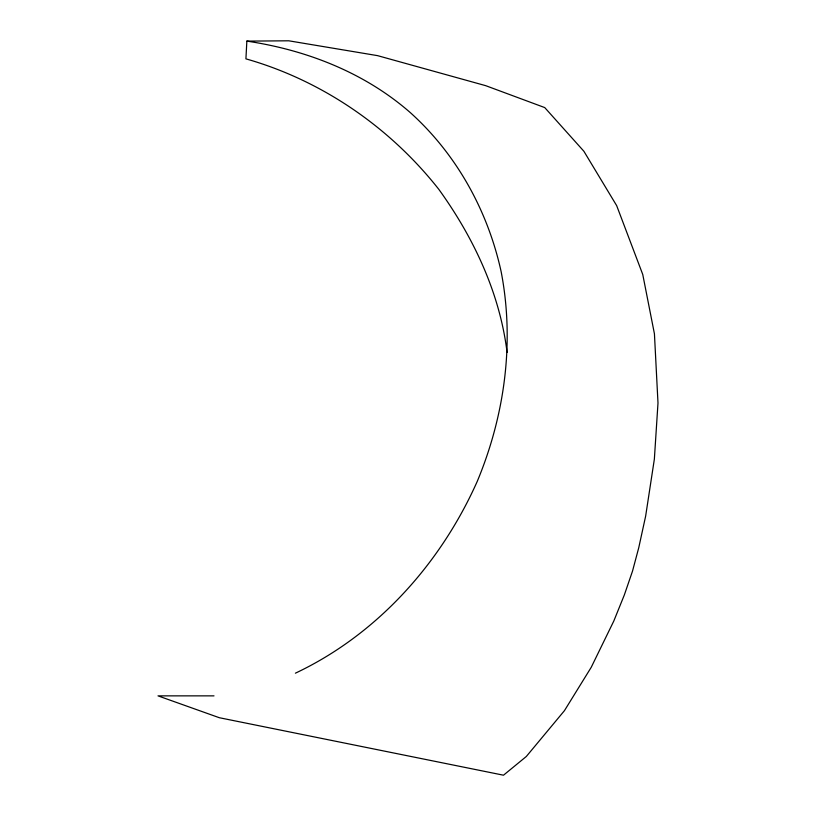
<?xml version="1.0" encoding="UTF-8"?>
<svg xmlns="http://www.w3.org/2000/svg" width="816" height="816" viewBox="0 0 816 816"><rect width="100%" height="100%" fill="white"/><g stroke="black" fill="none" stroke-linecap="round" stroke-linejoin="round"><path stroke-width="1.22" d="M214.006 695.864L158.008 695.864L219.31 717.713L503.503 775.2L526.33 756.473L564.427 710.685L591.233 667.294L613.816 620.996L624.342 594.946L632.522 571.088L638.755 547.709L645.64 516.151L654.361 459.133L657.992 403.022L654.432 333.826L642.753 274.482L616.672 205.642L583.879 151.256L544.731 107.579L485.704 85.67L377.594 55.651L288.772 40.8L246.85 41.116L245.922 58.854C321.943 80.447 389.936 127.296 438.794 189.312C473.545 237.466 499.851 293.107 507.083 352.461M295.402 673.18C377.247 634.532 440.62 563.53 477.217 481.46C504.737 415.446 514.784 342.108 501.126 271.585C487.835 210.956 456.787 154.55 410.56 112.832C364.772 72.655 306.622 50.021 246.85 41.116"/></g></svg>
